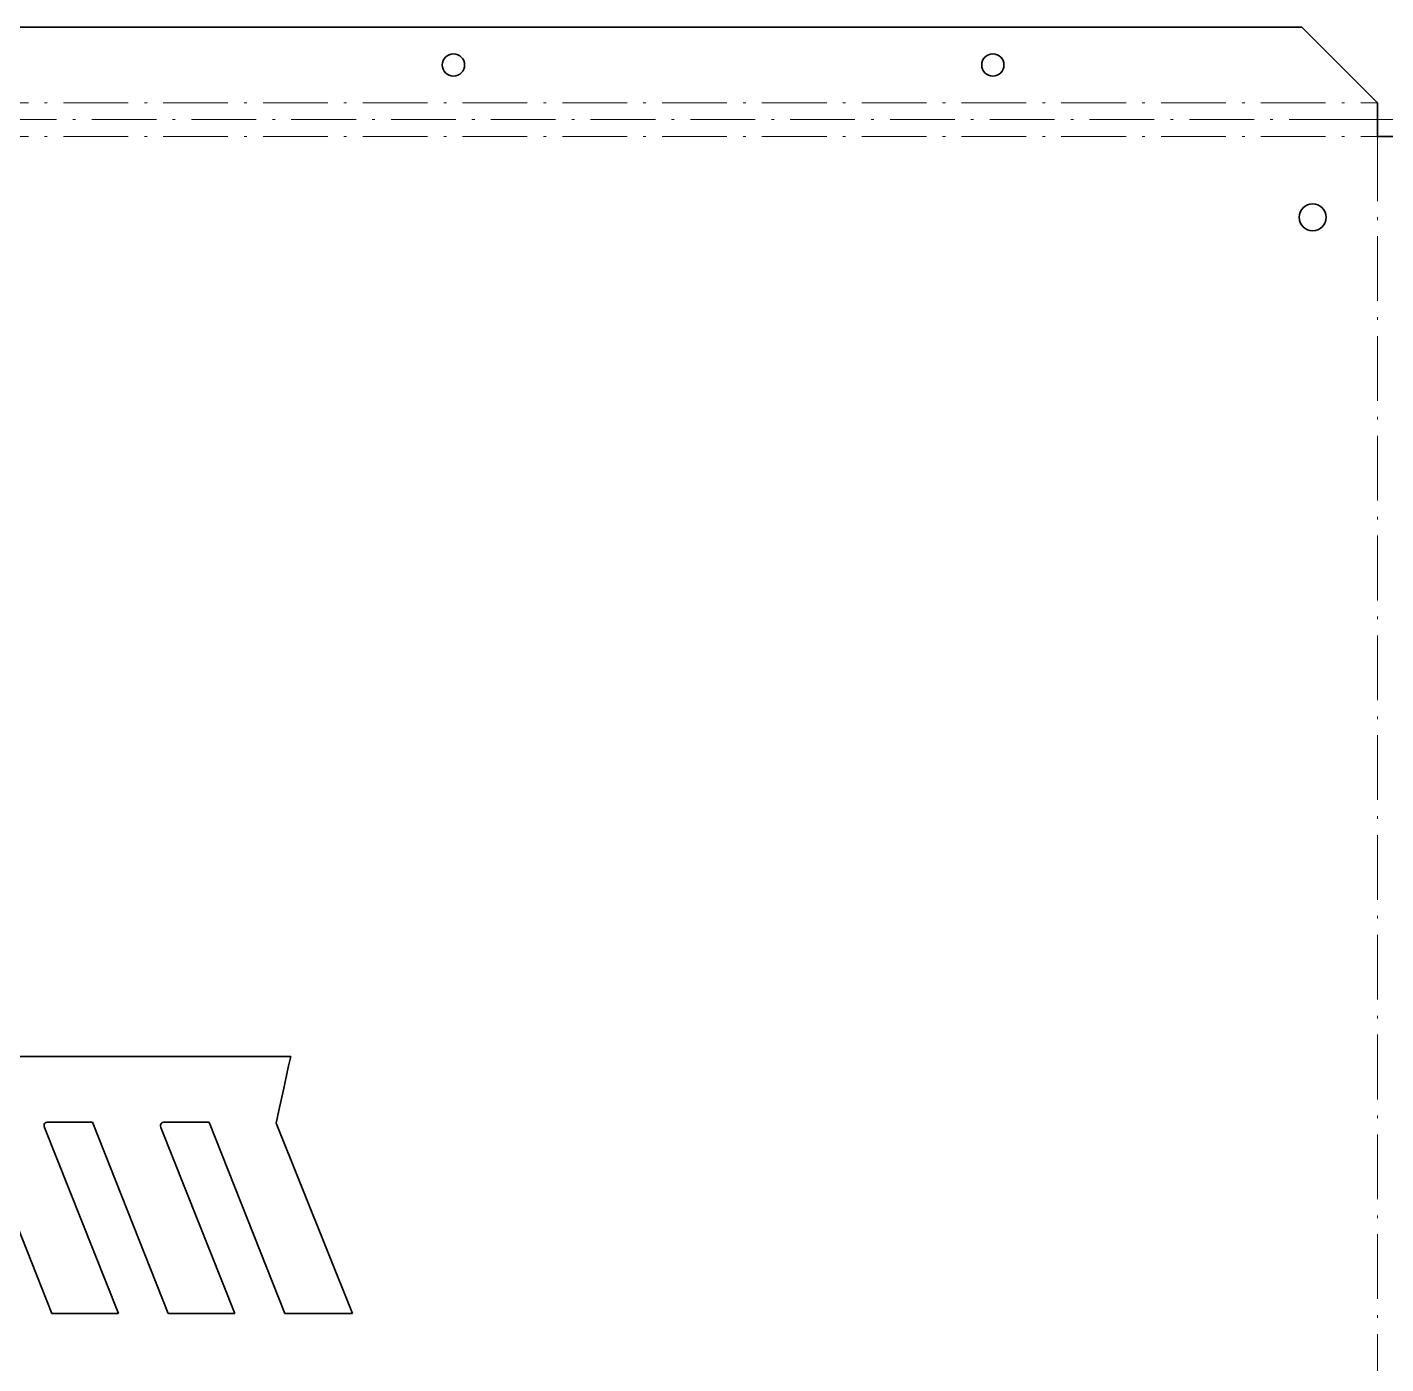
# Model space of a CAD drawing. Extents: x 174 to 1015, y 169 to 690.
# Drawn here: x 595.5 to 847.4, y 424.5 to 672.3 of the extents above; entities that cross this region are included whole.
import ezdxf

# ---------------------------------------------------------------- set-up
doc = ezdxf.new("R2010")
doc.units = 0
doc.linetypes.add('DASHDOT', pattern=[18.5, 12, -3, 0.5, -3])

msp = doc.modelspace()

# ---------------------------------------------------------------- linework, layer by layer
at = {"color": 7, "lineweight": 35}
for p, q in [((831.799988, 672.281616), (357.200012, 672.281616)), ((845.799988, 658.281616), (831.799988, 672.281616)), ((845.799988, 658.281616), (845.799988, 652.036499)), ((852.045166, 652.036499), (845.799988, 652.036499)), ((592.347961, 481.476196), (636.840393, 481.476196)), ((636.840393, 481.476196), (640.518311, 481.476196)), ((640.518311, 481.476196), (644.339111, 481.476196)), ((600.060913, 433.841431), (586.063293, 469.121155)), ((607.559631, 469.335388), (599.346741, 469.335388)), ((621.628662, 433.841431), (607.559631, 469.335388)), ((628.984558, 469.335388), (620.985962, 469.335388)), ((643.267883, 433.841431), (629.270264, 469.121155)), ((641.625305, 469.121155), (655.765747, 433.841431)), ((598.704041, 468.335571), (612.415955, 433.841431)), ((620.27179, 468.335571), (633.983765, 433.841431)), ((612.415955, 433.841431), (600.060913, 433.841431)), ((633.983765, 433.841431), (621.628662, 433.841431)), ((655.765747, 433.841431), (643.267883, 433.841431))]:
    msp.add_line(p, q, dxfattribs=at)
at = {"color": 7, "linetype": 'DASHDOT', "lineweight": 13}
for p, q in [((343.200012, 658.281616), (845.799988, 658.281616)), ((837.945129, 655.159058), (1007.145142, 655.159058)), ((343.200012, 652.036499), (845.799988, 652.036499)), ((845.799988, 652.036499), (845.799988, 268.346741))]:
    msp.add_line(p, q, dxfattribs=at)
at = {"color": 1, "linetype": 'DASHDOT', "lineweight": 13}
msp.add_line((292.940002, 655.159058), (896.059998, 655.159058), dxfattribs=at)
at = {"color": 7, "lineweight": 35}
for points in [[(644.339111, 481.476196), (643.939026, 479.74884), (642.982178, 475.298706)], [(642.982178, 475.298706), (642.158142, 471.445007), (641.625305, 469.121155)], [(598.704041, 469.049744), (598.620544, 468.888245), (598.597229, 468.707581), (598.629883, 468.519226), (598.704041, 468.335571)], [(599.346741, 469.335388), (599.157959, 469.319763), (598.981079, 469.268005), (598.828125, 469.177612), (598.704041, 469.049744)], [(620.307495, 469.049744), (620.213928, 468.782227), (620.217651, 468.559753), (620.27179, 468.335571)], [(620.985962, 469.335388), (620.782043, 469.321594), (620.590393, 469.273621), (620.428711, 469.184265), (620.307495, 469.049744)], [(629.270264, 469.121155), (629.228455, 469.21051), (629.164185, 469.281006), (628.984558, 469.335388)]]:
    msp.add_lwpolyline(points, dxfattribs=at)
for centre, radius in [((674.5, 665.281616), 2.067), ((774.5, 665.281616), 2.067), ((833.799988, 637.036499), 2.5)]:
    msp.add_circle(centre, radius, dxfattribs=at)

doc.saveas('drawing.dxf')
